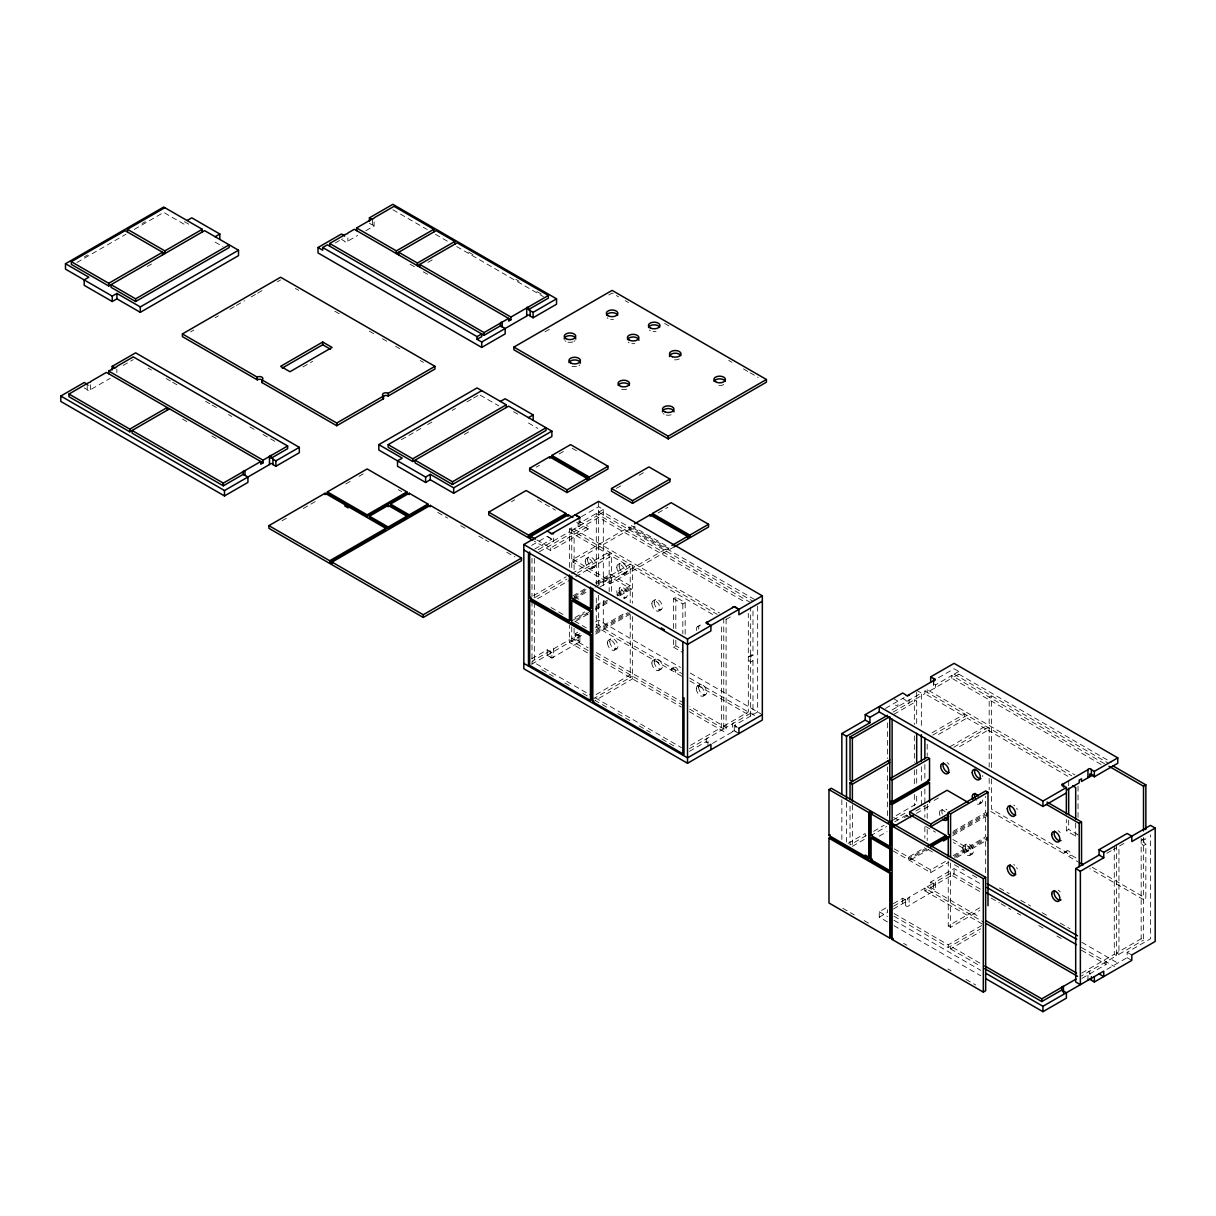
<?xml version="1.0" encoding="UTF-8"?>
<svg xmlns="http://www.w3.org/2000/svg" width="1216" height="1216" viewBox="0 0 1216 1216"><rect width="100%" height="100%" fill="white"/><g stroke="black" fill="none" stroke-linecap="round" stroke-linejoin="round"><path stroke-width="0.75" stroke-dasharray="5 3.75" d="M84.36 256.865L87.628 254.995M142.09 223.546L145.342 221.662M76.942 262.504L126.038 234.156M134.231 229.429L163.689 212.42L187.082 225.918M147.182 266.502L153.748 262.717M123.135 365.454L133.289 359.586M335.221 243.002L342.866 238.594M84.238 387.904L87.202 389.606A1.718 0.988 0 0 0 88.92 390.594A1.718 0.988 0 0 0 90.638 389.606L110.246 378.282M190.578 331.907L193.861 330.007M215.141 317.726L218.409 315.841M229.87 309.229L234.779 306.386M236.421 305.444L244.598 300.717M251.15 296.932L256.059 294.105M257.701 293.162L262.61 290.32M277.339 281.823L280.622 279.923M341.468 239.385L344.432 241.102A1.718 0.988 0 0 0 346.15 242.09A1.718 0.988 0 0 0 347.867 241.102L357.671 235.433M365.849 230.721L372.385 226.951A1.718 0.988 0 0 0 374.102 225.948L374.102 220.552M427.895 262.413L432.774 259.586M302.921 366.958L312.634 361.35M544.981 331.831L551.532 328.062M608.821 294.986L612.089 293.086L618.655 296.886M401.31 439.751L421.01 428.382M427.576 424.597L434.127 420.812M452.185 410.385L455.468 408.5M466.959 401.858L471.884 399.015M473.51 398.073L478.435 395.23M282.021 520.782L288.572 516.998M303.301 508.501L318.03 499.989M345.861 483.922L352.412 480.153M358.948 476.368L363.858 473.526M464.314 434.446L469.224 431.604M536.21 467.187L539.478 465.287M559.132 453.948L564.042 451.121M511.51 501.691L514.763 499.822M616.39 488.391L622.896 484.637M639.16 475.243L644.039 472.431M531.605 545.437L547.261 536.408L550.21 538.11A1.718 0.988 0 0 0 551.927 539.114L551.927 541.804A1.718 0.988 0 0 0 553.66 540.816L553.66 532.714M581.461 516.663L598.652 506.738L603.318 509.443L603.318 586.933M534.721 549.039L551.927 539.114M569.422 567.401L569.422 529.021L571.748 527.668L719.522 612.986M603.318 509.443L579.88 522.971A1.718 0.988 0 0 0 578.162 521.983M538.141 549.784L569.422 531.711L609.17 554.663M571.748 530.374L596.311 516.192L744.086 601.51M598.652 514.839L603.318 512.134L756.018 600.294M539.22 551.851L571.748 533.064M598.652 517.545L574.089 531.711L574.089 569.62M536.94 539.98L550.711 547.914L588.118 526.315L588.118 529.021L550.711 550.62L534.402 541.211M674.181 546.835L610.341 583.695L572.918 562.096L572.918 559.39L629.052 526.999L629.052 528.337L666.459 549.951L668.8 548.598L668.8 547.246L631.378 525.646L631.378 526.999L668.8 548.598M629.052 528.337L631.378 526.999M572.918 562.096L635.132 526.178M658.038 512.954L667.858 507.285M586.401 558.433L588.742 557.08M533.626 595.582L566.154 576.794M571.763 573.572L609.17 551.973L609.17 591.66M535.253 597.345L566.869 579.09M577.342 573.04L611.511 553.326L611.511 574.925M537.594 598.698L570.122 579.91M575.715 576.688L611.511 556.016L630.222 566.823M592.192 568.45L594.518 567.112M617.789 564.634L620.114 563.282M572.918 595.84L585.93 588.331M595.703 582.692L610.341 574.241L631.378 586.401L631.378 589.091L618.366 596.615M574.089 596.524L587.1 589.015M596.053 583.847L630.222 564.118L630.222 585.717L615.57 594.168M572.918 598.546L587.571 590.094M598.956 583.528L610.341 576.946L631.378 589.091M574.089 599.23L588.726 590.763M595.156 587.085L632.548 565.47L632.548 603.273M600.035 586.963L666.459 548.598L666.459 549.951M623.945 574.408L626.286 573.055M618.047 595.627A5.791 3.344 60 0 1 617.895 588.863L620.221 587.51M575.001 617.591L584.774 611.967M596.053 605.446L604.291 600.689M571.748 620.829L586.401 612.378M595.597 607.058L607.544 600.157M616.74 594.852L631.378 586.401M588.726 612.378L574.089 620.829L586.325 627.882M595.247 608.608L608.258 601.099M617.196 595.931L630.222 588.422L630.222 602.817M575.715 621.239L588.726 613.715M595.247 609.961L609.885 601.51M626.179 597.436L623.838 598.789A5.791 3.344 60 0 0 623.671 592.01A5.791 3.344 60 0 0 617.895 588.863M531.605 658.859L547.261 649.815L551.882 652.551L551.882 657.947A1.718 0.988 0 0 0 553.66 656.929L553.66 648.827A1.718 0.988 0 0 1 551.927 649.815L551.927 652.521A1.718 0.988 0 0 1 550.21 651.533L550.21 656.929A1.718 0.988 0 0 0 551.927 657.917L579.941 641.759L579.88 633.688A1.718 0.988 0 0 1 578.162 634.676L578.162 642.778A1.718 0.988 0 0 0 579.88 641.79A1.718 0.988 0 0 0 578.162 640.786M579.941 641.759L575.198 639.084L575.198 633.688L578.33 631.879M595.521 621.954L598.652 620.145L680.489 667.402M579.941 633.658L571.748 638.37L588.179 647.854M531.605 664.255L582.282 634.995M595.369 627.441L603.318 622.85L603.318 598.272M596.053 629.751L625.328 612.849M595.597 631.362L628.125 612.575M596.053 632.442L630.222 612.727M595.597 634.068L629.751 614.338M653.038 600.962L655.378 599.61M673.482 628.459L673.482 598.546L675.822 597.193L685.17 602.604L685.17 634.372M608.456 640.209L610.797 638.871M658.829 610.979L661.17 609.642M673.482 598.546L682.83 603.942L685.17 602.604M614.551 650.043L616.892 648.69M697.482 626.62L699.808 625.267M673.482 639.677L673.482 647.155L675.822 645.802L683.605 650.302M653.038 660.364L655.378 659.011M596.053 694.549L630.222 674.834M726.089 619.476L732.503 615.767M592.8 699.124L632.548 676.172M658.829 670.396L661.17 669.043M671.825 668.587L674.166 667.234M697.482 686.022L699.808 684.669M748.995 656.442L751.336 655.09M752.978 655.257L750.652 656.61A3.314 1.915 60 0 0 748.311 657.947A3.314 1.915 60 0 0 750.652 662.006L752.978 660.653A3.314 1.915 60 0 1 750.652 656.61A3.314 1.915 60 0 1 752.978 655.257L752.978 608.699M703.258 696.038L705.599 694.686M690.506 745.332L721.422 727.487L721.422 623.261M723.748 726.134L748.311 711.953L748.311 613.426M689.411 748.661L723.748 728.84M750.652 713.306L726.089 727.487L689.974 706.633M689.411 751.366L706.268 741.623A1.718 0.988 0 0 0 707.986 742.626M689.274 711.634L723.748 731.53L726.089 730.178L726.089 616.77M712.454 743.462L734.282 730.862L738.948 733.552M885.491 708.35L904.202 697.558M938.463 677.768L954.089 668.754L958.77 671.445L958.77 674.15L1111.47 762.31M892.042 709.977L921.348 693.059L921.348 728.962M893.061 712.09L924.859 693.728L924.859 691.022L927.2 689.685L1074.974 774.987M933.614 684A1.718 0.988 0 0 1 935.332 684.988L951.748 675.503L1106.788 765.016M958.77 674.15L954.089 676.856L954.089 674.15L958.77 671.445M1101.164 764.469L951.748 678.209L935.332 687.678A1.718 0.988 0 0 1 933.614 688.682L927.2 692.375L927.2 689.685M893.76 714.385L916.682 701.161L914.341 699.808L914.341 724.432M932.094 732.762L964.622 713.974L964.622 716.68L924.859 693.728M932.794 735.057L966.948 715.327L966.948 718.033L936.046 735.878M949.878 746.791L985.659 726.134L985.659 728.825L966.948 718.033M953.846 747.217L988 727.487L988 730.178L957.098 748.038M848.084 843.372L865.23 833.462L865.23 838.873M866.294 835.544L850.03 844.938L850.03 805.418M873.62 831.318L884.199 825.223M893.061 820.101L907.79 811.589M852.37 846.29L867.008 837.839M870.367 835.909L886.631 826.515M894.763 821.818L907.318 814.568M904.43 817.593L907.683 815.708M915.815 811.011L925.574 805.372M934.07 800.478L938.95 797.65M916.53 813.306L929.541 805.782L927.2 804.445M879.259 836.167L887.057 831.668M940.029 815.556A5.791 3.344 60 0 1 940.682 810.221L943.008 808.883M979.275 804.004L981.616 802.651M894.186 848.829L908.489 857.098L924.753 847.704M953.131 831.318L985.659 812.531L985.659 796.343M908.489 857.098L908.489 858.435L926.379 848.114M952.675 832.93L985.203 814.158M908.489 858.435L910.83 859.788L910.83 858.435L927.094 849.057M953.131 834.024L985.659 815.237M910.83 859.788L928.72 849.467M952.675 835.635L985.203 816.848M963.908 845.424L966.249 844.086M953.131 855.623L985.659 836.836L985.659 817.046M910.83 858.435L930.711 869.911L946.975 860.533M954.302 856.292L985.203 838.447M954.758 857.386L985.659 839.542M893.198 850.957L930.711 872.617L948.602 862.281M956.734 857.584L986.83 840.21M970.003 855.258L972.344 853.906M887.452 921.895L879.259 917.168L879.259 911.772L887.072 907.258M893.319 903.655L902.698 898.244L905.662 899.946A1.718 0.988 0 0 0 907.379 900.934L907.379 898.244A1.718 0.988 0 0 0 909.097 897.241L924.859 888.151L984.018 922.306M980.278 889.094L951.748 872.617L935.332 882.102L935.332 890.203A1.718 0.988 0 0 0 933.614 889.215L930.65 887.498L930.65 882.102L954.089 868.574L980.278 883.698M893.578 906.209L907.379 898.244M924.859 888.151L924.859 890.842L927.2 889.489L927.2 886.798L933.614 883.09A1.718 0.988 0 0 0 935.332 882.102M879.259 917.168L887.072 912.669M893.319 909.051L907.379 900.934M930.65 887.498L954.089 873.97L954.089 868.574M902.698 898.244L902.698 903.64L905.662 905.342A1.718 0.988 0 0 0 907.379 906.346A1.718 0.988 0 0 0 909.097 905.342L933.614 891.191A1.718 0.988 0 0 0 935.332 890.203M1066.341 830.771L1068.682 829.418L1078.03 834.814L1075.689 836.167L1066.341 830.771L1066.341 819.554M1064.684 852.203L1067.025 850.85M990.797 811.452L1064 853.723L1066.341 852.37A3.314 1.915 60 0 1 1068.682 851.018A3.314 1.915 60 0 1 1071.022 855.061L1077.528 858.83M948.252 861.141L948.252 925.954L980.78 907.166M991.511 778.924L991.511 809.157L1066.341 852.37A3.314 1.915 60 0 1 1068.682 856.414L1071.022 855.061M948.252 925.954L950.578 927.291L979.868 910.389M894.018 913.535L948.252 944.847L984.033 924.19M1106.849 853.282L1111.728 850.455M1113.354 849.513L1116.622 847.643M1123.858 843.448L1118.948 846.29L1118.948 954.302L1116.622 952.949L1141.17 938.767L1143.511 940.12L1143.511 834.009M894.018 916.241L948.252 947.553L980.78 928.766M979.898 963.118L950.578 946.2L950.578 948.906L979.868 931.988M1141.854 840.058L1144.195 838.706M1145.852 844.269L1143.511 845.622A3.314 1.915 60 0 1 1141.17 841.563A3.314 1.915 60 0 1 1143.511 840.21L1145.852 838.873A3.314 1.915 60 0 0 1143.511 840.21A3.314 1.915 60 0 0 1145.852 844.269L1145.852 898.274L1143.511 899.627L1089.825 868.634M1081.738 973.089L1114.282 954.302L1116.622 955.654L1081.541 975.901M1118.948 954.302L1143.511 940.12M1081.921 978.378L1106.089 964.425L1106.089 961.719M1106.849 969.395L1127.141 957.676L1127.141 952.28L1150.518 938.767L1150.518 834.814M625.222 300.671L628.505 302.571M664.635 323.426L669.56 326.268M728.673 360.392L731.956 362.292M743.447 368.919L748.372 371.762M750.014 372.719L758.222 377.462M468.586 252.092L475.091 255.846M515.797 279.346L519.065 281.23M536.97 291.566L541.85 294.394M392.859 209.714L427.242 229.566M435.419 234.293L448.522 241.847M456.699 246.574L543.461 296.674M369.421 223.258L372.385 224.96A1.718 0.988 0 0 1 374.102 225.948M410.096 264.222L416.662 268.022M423.244 271.806L429.81 275.606M184.376 221.662L189.27 224.489M513.502 411.677L520.007 415.431M215.141 242.121L222.938 246.62M295.397 288.45L298.68 290.35M334.795 311.205L339.72 314.047M369.284 331.117L375.85 334.902M382.417 338.702L388.983 342.486M395.55 346.286L400.474 349.129M420.174 360.498L423.457 362.398M480.168 395.139L498.879 405.931M528.489 423.031L537.852 428.442M572.204 448.278L578.725 452.033M954.089 674.15L1108.43 763.253M924.859 691.022L1071.691 775.793M988 730.178L1067.8 776.249M916.682 690.354L921.348 693.059M598.652 512.134L752.978 601.251M750.652 602.604L596.311 513.486L596.311 584.41M902.698 698.425L905.662 700.127A1.718 0.988 0 0 0 907.379 701.115L907.379 703.821A1.718 0.988 0 0 0 909.097 702.833L909.097 694.731M893.289 698.455L897.97 701.161L897.97 706.557L893.289 703.851M578.953 521.026L588.118 526.315M537.563 499.837L555.514 510.188M576.703 522.424L588.118 529.021M569.422 529.021L717.242 614.369M632.548 568.176L713.99 615.19M547.2 536.438L551.882 539.144M572.918 559.39L610.341 581.005L610.341 583.695M1092.166 867.282L1145.852 898.274M1068.682 856.414L1078.44 862.053M673.482 647.155L682.83 652.551M398.331 489.653L401.614 491.553M437.745 512.407L447.594 518.092M460.727 525.677L467.294 529.462M478.785 536.104L483.71 538.946M485.351 539.889L488.634 541.789M506.707 552.216L514.915 556.958M574.545 596.782L581.02 600.522M690.308 673.071L760.775 713.762M596.311 624.203L681.69 673.497M689.548 678.026L755.79 716.285M148.063 368.114L151.346 370.014M166.136 378.541L171.061 381.383M172.702 382.326L177.627 385.183M205.534 401.295L210.459 404.138M212.101 405.08L217.026 407.922M228.517 414.565L231.8 416.465M249.873 426.892L256.439 430.677M263.006 434.462L277.78 443.004M681.69 676.187L596.311 626.894L596.311 595.779M689.898 680.93L750.652 716.011L750.652 607.194M551.076 607.544L565.394 615.798M952.827 839.496L968.118 848.312L968.118 851.018L953.45 842.536M911.042 818.064L906.148 815.237L906.148 812.546M925.726 826.53L935.514 832.185M734.282 725.466L737.398 727.259M897.97 819.964L893.289 817.258L916.682 803.761L916.682 794.002M1127.141 952.28L1131.822 954.97M575.198 633.688L578.162 635.39A1.718 0.988 0 0 1 579.88 636.378L575.259 633.658L575.259 639.054M1127.141 957.676L1131.822 960.382M596.387 652.597L681.766 701.89M588.179 650.56L569.422 639.722L532 661.322L591.158 695.476M595.703 654.907L681.766 704.596M689.548 709.095L726.089 730.178M999.446 887.999L1009.295 893.684M1020.786 900.326L1030.636 906.011M1042.127 912.654L1048.694 916.438M1060.2 923.081L1070.05 928.766M182.567 419.079L187.446 421.906M211.888 436.012L218.394 439.766M587.495 652.87L569.422 642.428L569.422 625.419M595.688 657.598L681.416 707.089M928.142 849.543L934.709 853.328M954.423 864.698L964.273 870.398M972.481 875.14L977.406 877.982M1081.769 942.278L1117.778 963.072M1081.465 947.507L1114.51 966.583M979.67 891.434L951.748 875.322L951.748 872.617M991.162 898.077L999.37 902.804M1001.011 903.762L1010.861 909.446M1017.427 913.231L1020.71 915.131M1038.768 925.558L1045.35 929.358M1056.841 935.986L1061.766 938.828M1081.465 950.213L1106.089 964.425M547.261 649.815L547.2 655.257L550.21 656.929M547.2 655.257L551.882 657.947M930.65 882.102L933.614 883.804A1.718 0.988 0 0 1 935.332 884.807M927.2 886.798L979.746 917.122M595.141 697.786L681.446 747.612M541.85 669.712L553.356 676.37M564.832 682.982L571.444 686.797M582.905 693.409L587.875 696.282M606.541 707.058L595.141 700.477L632.548 678.878L632.548 616.497M617.941 713.64L630.511 720.906M639.114 725.861L650.514 732.442M661.914 739.024L674.941 746.548M924.859 890.842L984.018 924.996M950.578 948.906L979.898 965.823M879.259 911.772L887.452 916.499M893.988 920.284L980.75 970.368M893.988 925.68L980.75 975.764M842.81 908.276L854.316 914.918M864.166 920.603L870.732 924.403M903.564 943.358L906.847 945.258M947.902 968.954L951.186 970.839M965.96 979.382L975.81 985.066M1141.17 838.341L1141.17 938.767M1116.622 844.938L1116.622 955.654M1114.282 846.29L1114.282 954.302M1087.94 980.309L1087.94 972.207A1.718 0.988 0 0 1 1089.673 971.204L1089.673 973.91A1.718 0.988 0 0 1 1091.33 974.639M1078.03 786.205L1078.03 817.988M1075.689 823.08L1075.689 836.167M1068.682 780.809L1068.682 786.418M1068.682 820.07L1068.682 829.418M991.511 767.585L991.511 695.75L989.17 697.102L989.17 767.038M989.17 778.377L989.17 789.716M985.659 841.396L985.659 874.714M951.748 675.503L951.748 678.209M950.578 863.026L950.578 927.291M948.252 944.847L948.252 947.553M935.332 684.988L935.332 687.678M933.614 680.58L933.614 688.682M933.614 883.09L933.614 891.191M930.711 869.911L930.711 872.617M927.2 744.222L927.2 755.562M927.2 804.703L927.2 819.827M927.2 829.282L927.2 840.621M924.859 764.469L924.859 779.593M924.859 789.047L924.859 804.171M924.859 806.056L924.859 817.395M924.859 826.85L924.859 838.189M921.348 766.764L921.348 781.888M921.348 791.342L921.348 804.566M916.682 692.238L916.682 725.785M916.682 769.378L916.682 784.867M914.341 735.802L914.341 762.341M914.341 769.91L914.341 785.08M914.341 794.55L914.341 805.919M909.097 897.241L909.097 905.342M905.662 899.946L905.662 905.342M887.452 722.851L887.452 758.541M887.452 766.886L887.452 815.814M887.452 909.75L887.452 912.441M852.37 804.886L852.37 844.406M846.518 802.408L846.518 842.11M841.852 799.718L841.852 839.405M757.659 606.115L757.659 711.953L734.221 725.496A1.718 0.988 0 0 1 735.938 726.484L735.938 731.88M752.978 660.653L752.978 714.658M734.282 730.862L734.221 722.79A1.718 0.988 0 0 0 732.503 723.778L732.503 731.88A1.718 0.988 0 0 1 735.71 731.394M723.748 618.123L723.748 731.53M707.986 746.031L707.986 737.93A1.718 0.988 0 0 0 706.268 738.933L706.222 745.256M682.83 603.942L682.83 633.855M675.822 597.193L675.822 628.976M675.822 640.194L675.822 645.802M630.222 614.582L630.222 677.525M611.511 577.615L611.511 591.751M610.341 574.241L610.341 576.946M598.652 501.342L598.652 584.242M598.652 595.232L598.652 625.556M579.941 517.545L579.88 525.677A1.718 0.988 0 0 1 578.162 526.665L578.162 518.563M574.089 628.353L574.089 639.722M571.748 527.668L571.748 569.255M571.748 627L571.748 641.075M550.711 547.914L550.711 550.62M534.341 558.433L534.341 597.877M534.341 602.452L534.341 662.674M532 558.174L532 596.524M532 601.099L532 664.027M372.385 219.564L372.385 226.951M347.867 237.865L347.867 241.102M116.873 369.071L116.873 372.658M90.638 384.742L90.638 389.606M87.202 384.21L87.202 389.606M588.118 614.749A5.791 3.344 60 0 1 586.082 612.94M696.418 630.572A5.791 3.344 60 0 1 701.434 627.669M698.759 629.219A5.791 3.344 60 0 1 703.76 626.316M982.726 775.428A5.791 3.344 60 0 1 982.665 776.614M947.082 762.584A5.791 3.344 60 0 1 949.118 764.393M940.682 810.221A5.791 3.344 60 0 1 945.622 812.334M980.4 801.268A5.791 3.344 60 0 1 974.366 802.074M982.741 799.915A5.791 3.344 60 0 1 976.691 800.721M1013.718 864.515A5.791 3.344 60 0 1 1014.782 865.29M1016.622 867.57A5.791 3.344 60 0 1 1017.26 868.923M1013.718 805.114A5.791 3.344 60 0 1 1014.782 805.889M1016.622 808.169A5.791 3.344 60 0 1 1017.26 809.522M1058.148 890.173A5.791 3.344 60 0 1 1060.2 891.982M1058.148 830.771A5.791 3.344 60 0 1 1060.2 832.58M942.37 814.203A5.791 3.344 60 0 1 942.658 809.142A5.791 3.344 60 0 1 946.96 809.932M1064 853.723A3.314 1.915 60 0 1 1066.341 852.37M88.92 385.198A1.718 0.988 0 0 1 88.054 385.062M613.594 319.276A5.791 3.344 0 0 1 610.599 319.276M608 318.41A5.791 3.344 0 0 1 607.073 317.71M634.782 343.55A5.791 3.344 0 0 1 631.788 343.596M629.158 342.775A5.791 3.344 0 0 1 628.201 342.091M626.681 389.135A5.791 3.344 0 0 1 620.89 389.135M671.11 414.793A5.791 3.344 0 0 1 665.319 414.793M664.118 414.261A5.791 3.344 0 0 1 663.206 413.562M723.748 384.56A5.791 3.344 0 0 1 715.57 384.56M656.047 331.36A5.791 3.344 0 0 1 653.053 331.466M650.378 330.706A5.791 3.344 0 0 1 649.374 330.053M679.318 358.902A5.791 3.344 0 0 1 671.141 358.902M575.016 340.662A5.791 3.344 0 0 1 574.089 341.362M572.888 341.894A5.791 3.344 0 0 1 567.112 341.894M565.911 341.362A5.791 3.344 0 0 1 564.984 340.662M579.85 364.8A5.791 3.344 0 0 1 578.998 365.514M576.49 366.472A5.791 3.344 0 0 1 572.067 366.274M673.482 668.754L671.141 670.107A3.314 1.915 60 0 1 673.482 668.754A3.314 1.915 60 0 1 675.822 667.402A3.314 1.915 60 0 1 678.148 671.46L675.822 672.798A3.314 1.915 60 0 0 673.482 668.754M616.786 567.477A5.791 3.344 60 0 0 623.139 574.758A5.791 3.344 60 0 0 622.668 566.322A5.791 3.344 60 0 0 616.786 567.477M619.111 566.124A5.791 3.344 60 0 0 625.48 573.405A5.791 3.344 60 0 0 625.009 564.969A5.791 3.344 60 0 0 619.111 566.124M585.2 561.078A5.791 3.344 60 0 0 591.341 568.723A5.791 3.344 60 0 0 591.341 560.53A5.791 3.344 60 0 0 585.2 561.078M587.541 559.725A5.791 3.344 60 0 0 593.682 567.37A5.791 3.344 60 0 0 593.682 559.178A5.791 3.344 60 0 0 587.541 559.725M607.422 643.036A5.791 3.344 60 0 0 613.746 650.378A5.791 3.344 60 0 0 613.35 641.972A5.791 3.344 60 0 0 607.422 643.036M619.111 590.246A5.791 3.344 60 0 0 625.343 597.74A5.791 3.344 60 0 0 625.146 589.441A5.791 3.344 60 0 0 619.111 590.246M651.852 663.009A5.791 3.344 60 0 0 657.978 670.654A5.791 3.344 60 0 0 657.978 662.462A5.791 3.344 60 0 0 651.852 663.009M654.178 661.671A5.791 3.344 60 0 0 660.318 669.302A5.791 3.344 60 0 0 660.318 661.124A5.791 3.344 60 0 0 654.178 661.671M651.852 603.607A5.791 3.344 60 0 0 657.978 611.253A5.791 3.344 60 0 0 657.978 603.06A5.791 3.344 60 0 0 651.852 603.607M654.178 602.254A5.791 3.344 60 0 0 660.318 609.9A5.791 3.344 60 0 0 660.318 601.707A5.791 3.344 60 0 0 654.178 602.254M696.282 688.666A5.791 3.344 60 0 0 702.422 696.297A5.791 3.344 60 0 0 702.422 688.119A5.791 3.344 60 0 0 696.282 688.666M698.622 687.314A5.791 3.344 60 0 0 704.748 694.959A5.791 3.344 60 0 0 704.748 686.766A5.791 3.344 60 0 0 698.622 687.314M609.763 641.683A5.791 3.344 60 0 0 616.086 649.025A5.791 3.344 60 0 0 615.691 640.619A5.791 3.344 60 0 0 609.763 641.683M962.874 848.251A5.791 3.344 60 0 0 969.198 855.593A5.791 3.344 60 0 0 968.802 847.187A5.791 3.344 60 0 0 962.874 848.251M965.2 846.898A5.791 3.344 60 0 0 971.538 854.24A5.791 3.344 60 0 0 971.143 845.834A5.791 3.344 60 0 0 965.2 846.898"/><path stroke-width="1.5" d="M65.482 263.72L88.859 277.233L84.178 279.923L84.178 285.319L112.252 301.522L116.918 298.832L140.311 312.33L238.518 255.618L238.518 250.222L140.311 306.934L116.918 293.421L112.252 296.126L65.482 269.131L65.482 263.72L163.689 207.024L202.282 229.292L202.282 231.998M238.518 250.222L204.622 230.645L108.741 286.003L71.318 264.404L71.318 261.698L125.111 230.645L164.859 253.597L164.859 250.891L127.452 229.292L127.452 231.998M127.452 229.292L164.859 207.693M187.082 220.522L191.748 217.816L219.822 234.019L219.822 239.43M71.318 261.698L108.741 283.298L162.518 252.244L162.518 254.95M164.859 250.891L202.282 229.292M215.141 236.725L219.822 234.019M135.63 298.832L229.17 244.826L229.17 247.517L135.63 301.522L111.082 287.356L111.082 284.65L135.63 298.832L135.63 301.522M108.741 373.753L108.741 371.062L263.082 460.165L263.082 462.87L260.741 464.208L260.741 461.518L244.978 470.607A1.718 0.988 0 0 0 243.261 471.61L223.318 483.117L132.118 430.464L132.118 433.154L223.318 485.822L243.261 474.301A1.718 0.988 0 0 0 244.978 475.304L247.927 477.006L247.927 482.402L224.489 495.946L60.8 401.432L60.8 396.036L84.238 382.508L87.202 384.21M112.191 369.968L112.191 366.366L135.63 352.838L299.318 447.336L299.318 452.732L275.88 466.275L272.931 464.558A1.718 0.988 0 0 0 271.198 463.57A1.718 0.988 0 0 0 269.481 464.558L248.246 476.824M318.03 247.517L322.711 250.222L322.711 247.517L327.378 244.826L484.059 335.282L500.49 325.797A1.718 0.988 0 0 0 502.208 326.785L505.157 328.502L505.157 333.898L481.718 347.426L318.03 252.928L318.03 247.517L341.468 233.989L344.432 235.691A1.718 0.988 0 0 0 344.66 236.193M369.421 221.449L369.421 217.846L392.859 204.318L556.548 298.832L556.548 304.228L533.11 317.756L530.161 316.054A1.718 0.988 0 0 0 528.443 315.066A1.718 0.988 0 0 0 526.71 316.054L481.718 342.03L477.052 339.325L477.052 336.634L322.711 247.517M169.541 408.865L129.778 431.817L68.978 396.705L68.978 394.014L88.92 382.508A1.718 0.988 0 0 0 90.638 381.505L106.4 372.4L263.082 462.87M108.741 371.062L115.14 367.354A1.718 0.988 0 0 0 116.873 366.366L133.289 356.881L287.63 445.983L287.63 448.689L271.198 458.174L271.198 455.468L287.63 445.983M329.718 246.179L329.718 243.474L346.15 233.989A1.718 0.988 0 0 0 347.867 233.001L354.282 229.292L510.948 319.747L510.948 317.057L419.748 264.404L419.748 267.094M356.622 230.645L356.622 227.954L372.385 218.85A1.718 0.988 0 0 0 374.102 217.846L394.03 206.34L433.793 229.307L433.793 231.998M182.4 333.929L280.622 277.233L434.948 366.335L434.948 369.026L388.178 396.036A3.314 1.915 0 0 0 383.511 396.036L336.741 423.031L261.911 379.833A3.314 1.915 0 0 0 257.23 379.833L182.4 336.634L182.4 333.929L257.23 377.127A3.314 1.915 0 0 1 261.911 377.127A3.314 1.915 0 0 1 261.911 379.833L261.911 382.538L336.741 425.737L383.511 398.742A3.314 1.915 0 0 1 383.511 396.036A3.314 1.915 0 0 1 383.511 393.33A3.314 1.915 0 0 1 388.178 393.33L434.948 366.335M356.622 227.954L396.37 250.891L433.793 229.307M68.978 394.014L129.778 429.111L167.2 407.512L167.2 410.218M398.711 254.95L398.711 252.244L417.422 263.051L454.83 241.452L454.83 244.142M322.711 342.03L280.622 366.335L289.97 371.731L332.059 347.426L322.711 342.03L322.711 344.736L282.234 368.098M263.082 460.165L269.481 456.471A1.718 0.988 0 0 1 271.198 455.468M477.052 336.634L481.718 333.929L481.718 336.634L477.052 339.325M329.718 243.474L484.059 332.576L500.49 323.091A1.718 0.988 0 0 1 502.208 322.103L508.622 318.41L508.622 321.1L510.948 319.747M510.948 317.057L526.71 307.952A1.718 0.988 0 0 1 528.443 306.964L548.37 295.458L548.37 298.148L528.443 309.654L528.443 306.964M60.8 396.036L224.489 490.534L247.927 477.006M271.198 458.174A1.718 0.988 0 0 1 272.931 459.162L275.88 460.864L299.318 447.336M528.443 309.654A1.718 0.988 0 0 1 530.161 310.658L533.11 312.36L556.548 298.832M513.882 347.092L612.089 290.396L766.43 379.498L766.43 382.189L668.222 438.9L513.882 349.798L513.882 347.092L668.222 436.194L766.43 379.498M378.83 444.63L402.222 458.143L397.541 460.834L397.541 466.245L425.6 482.448L430.282 479.742L453.659 493.24L551.882 436.544L551.882 431.133L453.659 487.844L430.282 474.346L425.6 477.037L378.83 450.042L378.83 444.63L477.052 387.934L506.282 404.806L506.282 407.512M551.882 431.133L508.622 406.159L412.741 461.518L388.178 447.336L388.178 444.63L481.718 390.64M268.918 525.646L325.052 493.24L385.852 528.337L385.852 529.69L329.718 562.096L329.718 560.743L268.918 525.646L268.918 528.337L423.259 617.454L521.482 560.743L521.482 558.053L430.282 505.385L332.059 562.096L332.059 563.449L329.718 562.096M327.378 493.24L327.378 491.887L367.141 468.935L406.889 491.887L406.889 493.24L367.141 516.192L327.378 493.24L325.052 494.593L325.052 493.24M500.43 401.432L505.111 398.742L533.17 414.93L533.17 420.341M388.178 444.63L412.741 458.812L506.282 404.806M528.489 417.635L533.17 414.93M327.378 491.887L367.141 514.839L406.889 491.887M369.482 516.192L388.178 505.385L406.889 516.192L406.889 517.545L388.178 528.337L369.482 517.545L369.482 516.192L388.178 526.999L406.889 516.192M390.518 504.047L409.23 493.24L427.941 504.047L427.941 505.385L409.23 516.192L390.518 505.385L390.518 504.047L409.23 514.839L427.941 504.047M452.489 481.764L546.03 427.758L546.03 430.464L452.489 484.47L415.082 462.87L415.082 460.165L452.489 481.764L452.489 484.47M329.718 560.743L385.852 528.337M551.882 455.438L570.578 444.63L608 466.245L608 468.935L567.082 492.571L529.659 470.972L529.659 468.266L549.541 456.79L586.948 478.39L586.948 479.742L589.289 478.39L589.289 477.037L551.882 455.438L551.882 456.79L589.289 478.39M551.882 456.79L549.541 458.143L549.541 456.79M488.741 512.149L526.148 490.534L565.911 513.486L565.911 514.839L528.489 536.438L528.489 535.101L488.741 512.149L488.741 514.839L532.775 540.269M529.659 468.266L567.082 489.866L586.948 478.39M589.289 477.037L608 466.245M528.489 535.101L565.911 513.486M611.511 488.513L648.918 466.914L669.97 479.058L669.97 481.764L632.548 503.363L611.511 491.218L611.511 488.513L632.548 500.673L669.97 479.058M528.489 536.438L530.83 537.791L530.83 536.438L568.252 514.839L572.827 517.484M523.822 544.54L598.652 501.342L762.341 595.84L762.341 720.054L687.511 763.268L523.822 668.754L523.822 544.54L687.511 639.054L762.341 595.84M332.059 562.096L423.259 614.749L521.482 558.053M634.509 523.838L650.089 514.839L687.511 536.438L687.511 537.791L689.852 536.438L689.852 535.101L652.43 513.486L652.43 514.839L689.852 536.438M652.43 513.486L671.141 502.694L708.548 524.294L708.548 526.999L674.181 546.835M652.43 514.839L650.089 516.192L650.089 514.839M529.659 551.973L529.659 597.877L530.83 597.193L530.83 599.898L591.63 634.995L591.63 699.808L590.459 700.477L529.659 665.38L529.659 600.567L530.83 599.898M571.748 600.567L572.918 599.898L591.63 610.706L591.63 632.305L590.459 632.974L571.748 622.182L571.748 600.567L590.459 611.374L591.63 610.706M671.916 545.452L687.511 536.438M689.852 535.101L708.548 524.294M529.659 597.877L569.422 620.829L570.578 620.145L570.578 576.08M571.748 576.278L571.748 597.877L590.459 608.669L591.63 608L591.63 588.194M529.659 600.567L590.459 635.679L591.63 634.995M762.341 601.251L738.902 614.779L738.948 609.353L734.282 606.647L706.222 622.85L710.95 625.51L710.889 630.952L687.511 644.45L523.822 549.951M592.8 588.422L592.8 701.83L593.97 701.161M738.902 728.186L762.341 714.658M841.852 794.048L841.852 733.552L865.23 720.054L865.23 714.658L902.698 693.014L905.662 694.731A1.718 0.988 0 0 0 907.379 695.719A1.718 0.988 0 0 0 909.097 694.731M930.65 682.282L930.65 676.886L954.089 663.358L1117.778 757.857L1117.778 763.253L1094.339 776.796L1091.39 775.078A1.718 0.988 0 0 0 1089.673 774.09L1089.673 776.796A1.718 0.988 0 0 0 1087.94 777.784L1081.541 781.478L1081.541 778.787L1079.2 780.14L1079.2 782.83L1066.584 790.111M865.23 714.658L869.911 717.349L879.259 711.953L1042.948 806.466L1066.402 792.923M907.318 695.75L933.614 680.58A1.718 0.988 0 0 0 935.332 679.592A1.718 0.988 0 0 0 933.614 678.589L930.65 676.886M841.852 733.552L846.518 736.258L869.911 722.76L869.911 717.349M889.778 822.806L889.778 716.68L852.37 738.279L852.37 781.493L850.03 780.14L850.03 736.926L887.452 715.327M828.978 789.579L868.741 812.531L869.911 811.862L869.911 857.766L868.741 858.435L828.978 835.483L828.978 789.579L831.318 788.242L985.659 877.344L985.659 990.751L983.318 992.104L892.118 939.451L892.118 826.044L893.289 825.36L890.948 824.007L889.778 824.691L871.082 813.884L871.082 835.483L889.778 846.29L890.948 845.622L890.948 824.007M850.03 799.778L850.03 782.83L889.778 759.878M850.03 782.83L852.37 784.183L889.778 762.584L887.452 761.231M929.541 758.541L927.2 757.188L889.778 778.787L892.118 780.14L929.541 758.541L929.541 780.14L892.118 801.739L890.948 801.055L890.948 803.761L892.118 804.445L929.541 782.83L929.541 802.256M828.978 835.483L830.148 834.814M890.948 937.43L889.778 938.098L828.978 903.002L828.978 838.189L830.148 837.52L890.948 872.617L890.948 937.43L893.289 938.767L892.118 939.451M871.082 813.884L872.252 813.215L869.911 811.862M890.948 803.761L928.37 782.162L929.541 782.83M888.258 822.867L891.51 820.998M931.274 845.287L945.911 836.836L945.911 835.483L909.659 814.568L909.659 811.862L947.082 790.263L968.118 802.408M871.082 835.483L872.252 834.814M871.082 838.189L872.252 837.52L890.948 848.312L890.948 869.911L889.778 870.595L871.082 859.788L871.082 838.189L889.778 848.996L890.948 848.312M893.745 826.454L913.277 815.176M930.346 847.172L948.252 836.836L949.422 837.52L949.422 834.814L948.252 834.146L948.252 812.531L985.659 790.932L988 792.285L988 905.692M909.659 811.862L930.711 824.007L948.602 813.686M871.082 859.788L872.252 859.119M948.252 812.531L950.578 813.884L988 792.285M948.602 816.377L930.711 826.713L930.711 824.007M928.021 845.819L945.911 835.483M943.373 841.001L946.626 839.131M828.978 838.189L889.778 873.286L890.948 872.617M1066.341 813.945L1066.402 787.527L1063.438 785.825A1.718 0.988 0 0 1 1061.72 784.822A1.718 0.988 0 0 1 1063.438 783.834L1087.94 769.682A1.718 0.988 0 0 1 1089.673 768.694A1.718 0.988 0 0 1 1091.39 769.682L1094.339 771.385L1117.778 757.857M879.259 711.953L879.259 706.557L1042.948 801.055L1066.402 787.527M1089.673 776.796L1092.956 774.896M892.118 826.044L983.318 878.697L985.659 877.344M1046.368 804.384L1079.2 823.338L1081.541 821.986L1081.541 865.458M1109.022 766.308L1143.511 786.205L1145.852 784.867L1145.852 829.555M1099.082 849.665L1103.748 852.37L1103.748 857.766L1099.082 855.061L1099.082 849.665L1127.141 833.462L1131.822 836.167L1131.822 841.563L1155.2 828.066L1155.2 941.473L1131.822 954.97L1131.822 960.382L1094.339 982.011L1091.39 980.309A1.718 0.988 0 0 0 1089.673 979.306A1.718 0.988 0 0 0 1087.94 980.309M1103.748 857.766L1080.37 871.264L1080.37 984.671L1075.689 981.981L1075.689 868.574L1099.629 854.742M1103.748 852.37L1150.518 825.36L1155.2 828.066M984.778 965.945L1041.778 998.853L1061.72 987.346A1.718 0.988 0 0 1 1063.438 986.358L1076.054 979.078M984.778 968.65L1041.778 1001.558L1061.72 990.052A1.718 0.988 0 0 0 1063.438 991.04L1066.402 992.742L1066.402 998.154L1042.948 1011.682L985.659 978.606M1042.948 1011.682L1042.948 1006.286L1103.748 971.174L1103.748 976.57L1099.082 973.879M454.83 241.452L436.118 230.645L396.37 253.597L396.37 250.891M548.37 295.458L457.186 242.805L417.422 265.757L417.422 263.051M369.421 217.846L372.385 219.564M1113.005 765.898L1145.852 784.867M322.711 344.736L330.509 349.235M1072.573 785.764L1075.689 787.558L1075.689 819.341M575.259 514.839L579.941 517.545A1.718 0.988 0 0 1 578.162 518.563M575.198 514.87L578.162 516.587A1.718 0.988 0 0 1 579.88 517.575L551.882 533.748L547.2 531.042M738.902 609.383L735.938 607.666A1.718 0.988 0 0 0 734.221 606.678A1.718 0.988 0 0 0 732.503 607.666M565.911 514.839L568.252 516.192L568.252 514.839M1047.052 802.089L1081.541 821.986M865.23 720.054L869.911 722.76M530.83 536.438L535.42 539.098M1080.066 862.995L1083.319 864.865M929.541 780.14L928.37 779.456L928.37 782.162M661.2 627.912L664.453 629.797M850.03 736.926L852.37 738.279M1075.689 868.574L1080.37 871.264M406.889 493.24L409.23 494.593L409.23 493.24M427.941 505.385L430.282 506.738L430.282 505.385M945.911 836.836L948.252 838.189M112.191 366.366L115.14 368.068M344.766 505.978L348.05 507.878M987.255 883.667L1077.558 935.803M986.83 887.467L1076.859 939.451M986.237 892.529L1076.54 944.665M986.313 920.922L1076.616 973.058M986.313 923.628L1077.574 976.311M865.138 855.015L869.911 857.766M592.8 701.83L684 754.482L684 697.786M523.822 663.358L687.511 757.857L710.95 744.329L710.889 749.755M985.659 973.195L1042.948 1006.286M1143.511 786.205L1143.511 830.908M1094.339 771.385L1094.339 776.796M1094.339 976.615L1094.339 982.011M1091.39 769.682L1091.39 775.078M1091.39 976.706L1091.39 980.309M1087.94 769.682L1087.94 777.784M1079.2 823.338L1079.2 866.81M1068.682 788.287L1068.682 814.462M1063.438 783.834L1063.438 787.071M1063.438 986.358L1063.438 992.834M1061.72 987.346L1061.72 990.052M1042.948 801.055L1042.948 806.466M1041.778 998.853L1041.778 1001.558M986.83 813.215L986.83 815.921M986.83 837.52L986.83 840.21M983.318 878.697L983.318 992.104M950.578 813.884L950.578 857.356M948.252 836.836L948.252 856.642M933.614 678.589L933.614 682.191M924.859 738.006L924.859 758.799M921.348 734.631L921.348 761.094M916.682 733.37L916.682 763.694M892.118 719.127L892.118 777.86M892.118 780.14L892.118 801.739M892.118 804.445L892.118 825.618M889.778 824.691L889.778 846.29M889.778 848.996L889.778 870.595M889.778 873.286L889.778 938.098M868.741 812.531L868.741 858.435M852.37 784.183L852.37 801.131M846.518 736.258L846.518 798.638M738.948 728.156L738.902 733.598M687.511 639.054L687.511 763.268M682.83 641.744L682.83 755.166M668.222 436.194L668.222 438.9M632.548 500.673L632.548 503.363M590.459 587.07L590.459 608.669M590.459 611.374L590.459 632.974M590.459 635.679L590.459 700.477M569.422 574.925L569.422 620.829M567.082 489.866L567.082 492.571M533.11 312.36L533.11 317.756M530.161 310.658L530.161 316.054M528.489 552.642L528.489 666.049M526.71 307.952L526.71 316.054M502.208 322.103L502.208 326.967M500.49 323.091L500.49 325.797M484.059 332.576L484.059 335.282M481.718 342.03L481.718 347.426M453.659 487.844L453.659 493.24M430.282 474.346L430.282 479.742M425.6 477.037L425.6 482.448M423.259 614.749L423.259 617.454M412.741 458.812L412.741 461.518M409.23 514.839L409.23 516.192M388.178 393.33L388.178 396.036M388.178 505.385L388.178 506.738M388.178 526.999L388.178 528.337M383.511 396.036L383.511 398.742M367.141 514.839L367.141 516.192M336.741 423.031L336.741 425.737M275.88 460.864L275.88 466.275M272.931 459.162L272.931 464.558M269.481 456.471L269.481 464.558M257.23 377.127L257.23 379.833M244.978 470.607L244.978 475.471M243.261 471.61L243.261 474.301M224.489 490.534L224.489 495.946M223.318 483.117L223.318 485.822M140.311 306.934L140.311 312.33M129.778 429.111L129.778 431.817M116.918 293.421L116.918 298.832M112.252 296.126L112.252 301.522M108.741 283.298L108.741 286.003M553.66 532.714A1.718 0.988 0 0 1 551.927 533.718A1.718 0.988 0 0 1 550.21 532.714M707.986 623.808A1.718 0.988 0 0 1 706.268 622.82A1.718 0.988 0 0 1 707.986 621.817M972.815 799.505A5.791 3.344 60 0 1 973.332 794.078A5.791 3.344 60 0 1 978.257 796.009M947.522 816.301A5.791 3.344 60 0 1 942.506 819.189M975.156 798.152A5.791 3.344 60 0 1 975.05 793.364M949.118 772.586A5.791 3.344 60 0 1 944.178 768.983A5.791 3.344 60 0 1 943.54 762.903M980.917 778.62A5.791 3.344 60 0 1 975.946 775.382A5.791 3.344 60 0 1 974.974 769.181M1015.77 874.517A5.791 3.344 60 0 1 1010.83 870.914A5.791 3.344 60 0 1 1010.177 864.834M1061.051 899.901A5.791 3.344 60 0 1 1055.655 897.21A5.791 3.344 60 0 1 1054.606 890.492M1061.051 840.499A5.791 3.344 60 0 1 1055.655 837.794A5.791 3.344 60 0 1 1054.606 831.075M1015.77 815.115A5.791 3.344 60 0 1 1010.83 811.513A5.791 3.344 60 0 1 1010.177 805.433M947.948 819.158A5.791 3.344 60 0 1 944.847 817.836M606.495 315.172A5.791 3.344 0 0 1 612.089 312.694A5.791 3.344 0 0 1 617.682 315.172M627.517 339.568A5.791 3.344 0 0 1 633.734 337.014A5.791 3.344 0 0 1 638.917 340.252M648.508 327.545A5.791 3.344 0 0 1 653.798 324.854A5.791 3.344 0 0 1 659.665 327.119M669.438 356.546A5.791 3.344 0 0 1 674.47 353.233A5.791 3.344 0 0 1 680.823 355.68M662.431 411.905A5.791 3.344 0 0 1 668.222 408.561A5.791 3.344 0 0 1 673.998 411.905M618.199 385.381A5.791 3.344 0 0 1 623.778 382.903A5.791 3.344 0 0 1 629.371 385.381M714.066 381.338A5.791 3.344 0 0 1 719.659 378.86A5.791 3.344 0 0 1 725.253 381.338M569.012 362.611A5.791 3.344 0 0 1 575.107 359.966A5.791 3.344 0 0 1 580.458 363.113M564.209 338.99A5.791 3.344 0 0 1 570 335.646A5.791 3.344 0 0 1 575.791 338.99M262.428 382.143A3.314 1.915 0 0 1 261.911 382.538M972.222 772.692A5.791 3.344 60 0 0 978.591 779.973A5.791 3.344 60 0 0 978.12 771.537A5.791 3.344 60 0 0 972.222 772.692M940.652 766.293A5.791 3.344 60 0 0 946.778 773.938A5.791 3.344 60 0 0 946.778 765.746A5.791 3.344 60 0 0 940.652 766.293M1007.289 868.224A5.791 3.344 60 0 0 1013.43 875.87A5.791 3.344 60 0 0 1013.43 867.677A5.791 3.344 60 0 0 1007.289 868.224M1007.289 808.822A5.791 3.344 60 0 0 1013.43 816.468A5.791 3.344 60 0 0 1013.43 808.275A5.791 3.344 60 0 0 1007.289 808.822M1051.718 893.882A5.791 3.344 60 0 0 1057.859 901.512A5.791 3.344 60 0 0 1057.859 893.334A5.791 3.344 60 0 0 1051.718 893.882M1051.718 834.48A5.791 3.344 60 0 0 1057.859 842.11A5.791 3.344 60 0 0 1057.859 833.933A5.791 3.344 60 0 0 1051.718 834.48M629.158 340.07A5.791 3.344 0 0 0 638.765 338.413A5.791 3.344 0 0 0 631.484 334.446A5.791 3.344 0 0 0 629.158 340.07M650.378 328.001A5.791 3.344 0 0 0 659.862 326.146A5.791 3.344 0 0 0 652.323 322.331A5.791 3.344 0 0 0 650.378 328.001M608 315.704A5.791 3.344 0 0 0 617.682 314.199A5.791 3.344 0 0 0 610.599 310.11A5.791 3.344 0 0 0 608 315.704M565.911 338.656A5.791 3.344 0 0 0 575.594 337.151A5.791 3.344 0 0 0 568.495 333.062A5.791 3.344 0 0 0 565.911 338.656M570.821 363.082A5.791 3.344 0 0 0 580.336 361.274A5.791 3.344 0 0 0 572.873 357.413A5.791 3.344 0 0 0 570.821 363.082M620.89 386.445A5.791 3.344 0 0 0 629.569 383.542A5.791 3.344 0 0 0 620.89 380.654A5.791 3.344 0 0 0 620.89 386.445M672.342 356.744A5.791 3.344 0 0 0 681.021 353.841A5.791 3.344 0 0 0 672.342 350.953A5.791 3.344 0 0 0 672.342 356.744M665.319 412.087A5.791 3.344 0 0 0 673.998 409.199A5.791 3.344 0 0 0 665.319 406.311A5.791 3.344 0 0 0 665.319 412.087M716.771 382.386A5.791 3.344 0 0 0 725.45 379.498A5.791 3.344 0 0 0 716.771 376.595A5.791 3.344 0 0 0 716.771 382.386"/></g></svg>
